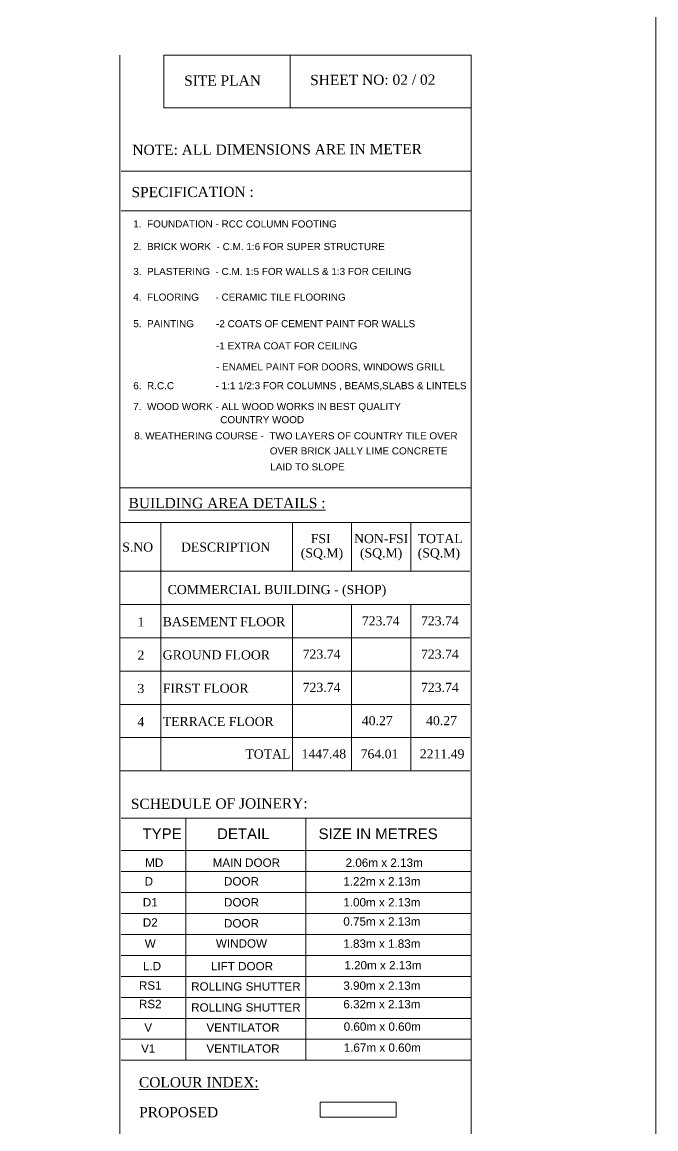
# Model space of a CAD drawing. Header units: metres. Extents: x -1561199 to -1560810, y 43748 to 43956.
# Drawn here: x -1560852.3 to -1560810.4, y 43806.8 to 43879.8 of the extents above; entities that cross this region are included whole.
import ezdxf
from ezdxf.enums import TextEntityAlignment as Align

# ---------------------------------------------------------------- set-up
doc = ezdxf.new("R2010")
doc.units = ezdxf.units.M
doc.header["$LTSCALE"] = 750
doc.header["$MEASUREMENT"] = 0
doc.layers.get('0').update_dxf_attribs({"lineweight": 5, "plot": 0})
doc.styles.get("Standard").update_dxf_attribs({"font": 'arial.ttf'})
doc.styles.add('style6', font='romantic.ttf')

msp = doc.modelspace()

# ---------------------------------------------------------------- linework, layer by layer
at = {"ltscale": 11}
for p, q in [((-1560845.82937, 43877.67287), (-1560845.82937, 43752.56542)), ((-1560822.63053, 43752.56542), (-1560822.63053, 43852.58928)), ((-1560845.73757, 43827.31843), (-1560822.63053, 43827.31843)), ((-1560841.48277, 43811.32588), (-1560841.48277, 43827.31843)), ((-1560833.5456, 43811.32588), (-1560833.5456, 43827.31843)), ((-1560845.73757, 43825.17624), (-1560822.63053, 43825.17624)), ((-1560845.73757, 43823.7912), (-1560822.63053, 43823.7912)), ((-1560845.73757, 43822.40617), (-1560822.63053, 43822.40617)), ((-1560845.73757, 43821.02113), (-1560822.63053, 43821.02113)), ((-1560845.73757, 43821.02113), (-1560822.63053, 43821.02113)), ((-1560845.73757, 43819.6361), (-1560822.63053, 43819.6361)), ((-1560845.73757, 43818.25106), (-1560822.63053, 43818.25106)), ((-1560845.73757, 43816.86602), (-1560822.63053, 43816.86602)), ((-1560845.73757, 43815.48099), (-1560822.63053, 43815.48099)), ((-1560845.73757, 43814.09595), (-1560822.63053, 43814.09595)), ((-1560845.73757, 43812.71091), (-1560822.63053, 43812.71091)), ((-1560845.73757, 43811.32588), (-1560822.63053, 43811.32588)), ((-1560845.73757, 43811.32588), (-1560822.63053, 43811.32588)), ((-1560832.59924, 43808.56674), (-1560832.59924, 43807.56424)), ((-1560827.58672, 43808.56674), (-1560832.59924, 43808.56674)), ((-1560827.58672, 43807.56424), (-1560827.58672, 43808.56674)), ((-1560832.59924, 43807.56424), (-1560827.58672, 43807.56424))]:
    msp.add_line(p, q, dxfattribs=at)
for p, q in [((-1560834.57852, 43877.67287), (-1560834.57852, 43874.18083)), ((-1560822.63053, 43852.58928), (-1560822.63053, 43877.67287)), ((-1560845.73757, 43870.0203), (-1560822.63053, 43870.0203)), ((-1560845.73757, 43867.40127), (-1560822.63053, 43867.40127)), ((-1560845.82937, 43846.81745), (-1560822.71937, 43846.81745)), ((-1560843.12033, 43846.81745), (-1560843.12033, 43830.42925)), ((-1560834.43382, 43846.81745), (-1560834.43382, 43843.6007)), ((-1560830.529, 43846.81745), (-1560830.529, 43843.6007)), ((-1560826.62419, 43846.81745), (-1560826.62419, 43843.6007)), ((-1560845.82937, 43843.6007), (-1560822.71937, 43843.6007)), ((-1560845.82937, 43841.40546), (-1560822.71937, 43841.40546)), ((-1560834.43382, 43841.40546), (-1560834.43382, 43830.42925)), ((-1560830.529, 43841.40546), (-1560830.529, 43830.42925)), ((-1560826.62419, 43841.40546), (-1560826.62419, 43830.42925)), ((-1560845.82937, 43839.21022), (-1560822.71937, 43839.21022)), ((-1560845.82937, 43837.01498), (-1560822.71937, 43837.01498)), ((-1560845.82937, 43834.81973), (-1560822.71937, 43834.81973)), ((-1560845.82937, 43832.62449), (-1560822.71937, 43832.62449)), ((-1560845.82937, 43830.42925), (-1560822.71937, 43830.42925)), ((-1560845.73757, 43811.32588), (-1560822.63053, 43811.32588))]:
    msp.add_line(p, q)
at = {"color": 3}
msp.add_line((-1560845.82937, 43849.09993), (-1560822.63053, 43849.09993), dxfattribs=at)
for points in [[(-1561199.40878, 43747.52247), (-1560810.4486, 43747.52247), (-1560810.4486, 43937.6892), (-1561199.40878, 43937.6892)], [(-1560822.63053, 43877.67287), (-1560842.91906, 43877.67287), (-1560842.91906, 43874.18083), (-1560822.63053, 43874.18083)]]:
    msp.add_lwpolyline(points, close=True)

# ---------------------------------------------------------------- texts
at = {"style": 'style6'}
for s, p in [('SITE PLAN', (-1560841.58398, 43875.6476)), ('SHEET NO: 02 / 02', (-1560833.26694, 43875.68798)), ('NOTE: ALL DIMENSIONS ARE IN METER', (-1560844.99917, 43871.07527)), ('SPECIFICATION :', (-1560845.05821, 43868.28792)), ('SCHEDULE OF JOINERY:', (-1560845.09759, 43827.9152))]:
    msp.add_text(s, height=0.675, rotation=0.1866007, dxfattribs=at).set_placement(p)
at = {"ltscale": 11}
for s, p in [('1.  FOUNDATION - RCC COLUMN FOOTING', (-1560844.94313, 43866.29256)), ('2.  BRICK WORK  - C.M. 1:6 FOR SUPER STRUCTURE', (-1560844.94313, 43864.7973)), ('3.  PLASTERING  - C.M. 1:5 FOR WALLS & 1:3 FOR CEILING', (-1560844.94313, 43863.15439)), ('4.  FLOORING      - CERAMIC TILE FLOORING', (-1560844.94313, 43861.46264)), ('5.  PAINTING        -2 COATS OF CEMENT PAINT FOR WALLS', (-1560844.94313, 43859.70928)), ('                              -1 EXTRA COAT FOR CEILING ', (-1560844.94313, 43858.24608)), ('                              - ENAMEL PAINT FOR DOORS, WINDOWS GRILL', (-1560844.94313, 43856.85826)), ('6.  R.C.C               - 1:1 1/2:3 FOR COLUMNS , BEAMS,SLABS & LINTELS', (-1560844.94313, 43855.61734)), ('7.  WOOD WORK - ALL WOOD WORKS IN BEST QUALITY', (-1560844.94313, 43854.24051)), ('                                   COUNTRY WOOD', (-1560845.57468, 43853.37203)), ('8. WEATHERING COURSE -  TWO LAYERS OF COUNTRY TILE OVER', (-1560844.87737, 43852.31006)), ('                                                   OVER BRICK JALLY LIME CONCRETE', (-1560845.21548, 43851.31303)), ('                                                   LAID TO SLOPE', (-1560845.19191, 43850.26019))]:
    msp.add_text(s, height=0.4692763, dxfattribs=at).set_placement(p)
at = {"style": 'style6'}
for s, height, p in [('%%UBUILDING AREA DETAILS :', 0.6750864, (-1560845.25077, 43847.7722)), ('S.NO', 0.600077, (-1560845.67181, 43844.89974)), ('DESCRIPTION', 0.6000768, (-1560841.79142, 43844.89974)), ('FSI', 0.600077, (-1560833.22758, 43845.46164)), ('NON-FSI', 0.600077, (-1560830.36796, 43845.46164)), ('TOTAL', 0.600077, (-1560826.16954, 43845.46164)), ('(SQ.M)', 0.600077, (-1560833.88521, 43844.51528)), ('(SQ.M)', 0.600077, (-1560829.9804, 43844.51528)), ('(SQ.M)', 0.600077, (-1560826.16954, 43844.51528)), ('COMMERCIAL BUILDING - (SHOP)', 0.6000768, (-1560842.66921, 43842.09666)), ('1', 0.60008, (-1560844.6645, 43839.95798)), ('BASEMENT FLOOR', 0.6000768, (-1560842.99614, 43839.97706)), ('723.74', 0.600077, (-1560829.85522, 43840.03045)), ('723.74', 0.600077, (-1560825.9504, 43840.03045)), ('2', 0.60008, (-1560844.6645, 43837.76274)), ('GROUND FLOOR', 0.6000768, (-1560842.99614, 43837.78182)), ('723.74', 0.600077, (-1560833.76003, 43837.83521)), ('723.74', 0.600077, (-1560825.9504, 43837.83521)), ('3', 0.60008, (-1560844.6645, 43835.5675)), ('FIRST FLOOR', 0.6000768, (-1560842.99614, 43835.58657)), ('723.74', 0.600077, (-1560833.76003, 43835.63996)), ('723.74', 0.600077, (-1560825.9504, 43835.63996)), ('4', 0.60008, (-1560844.6645, 43833.37226)), ('TERRACE FLOOR', 0.6000768, (-1560842.99614, 43833.39133)), ('40.27', 0.600077, (-1560829.85522, 43833.44472)), ('40.27', 0.600077, (-1560825.61346, 43833.44472)), ('TOTAL', 0.600077, (-1560837.54255, 43831.24301)), ('1447.48', 0.600077, (-1560833.83902, 43831.24948)), ('764.01', 0.600077, (-1560829.9342, 43831.24948)), ('2211.49', 0.600077, (-1560826.02939, 43831.24948)), ('%%uCOLOUR INDEX:', 0.675, (-1560844.56538, 43809.54066)), ('PROPOSED', 0.675, (-1560844.55238, 43807.56424))]:
    msp.add_text(s, height=height, dxfattribs=at).set_placement(p)
at = {"ltscale": 11}
for s, height, p in [('TYPE', 0.708423, (-1560843.03915, 43826.28109)), ('DETAIL', 0.708423, (-1560837.67814, 43826.28109)), ('SIZE IN METRES', 0.7084231, (-1560828.77855, 43826.28109)), ('MD', 0.550996, (-1560843.56044, 43824.37032)), ('MAIN DOOR', 0.550996, (-1560837.47659, 43824.37032)), ('2.06m x 2.13m', 0.5509957, (-1560828.38005, 43824.37032)), ('D', 0.551, (-1560843.91389, 43823.13866)), ('DOOR', 0.550996, (-1560837.79823, 43823.13866)), ('1.22m x 2.13m', 0.5509957, (-1560828.53289, 43823.13866)), ('D1', 0.550996, (-1560843.81917, 43821.75362)), ('DOOR', 0.550996, (-1560837.79823, 43821.75362)), ('1.00m x 2.13m', 0.5509957, (-1560828.53289, 43821.75362)), ('D2', 0.550996, (-1560843.81917, 43820.42815)), ('DOOR', 0.550996, (-1560837.79823, 43820.36859)), ('0.75m x 2.13m', 0.5509957, (-1560828.53289, 43820.49012)), ('W', 0.551, (-1560843.81917, 43819.03772)), ('WINDOW', 0.550996, (-1560837.79823, 43819.03772)), ('1.83m x 1.83m', 0.5509957, (-1560828.53289, 43819.02646)), ('L.D', 0.550996, (-1560843.70279, 43817.54053)), ('LIFT DOOR ', 0.550996, (-1560837.65763, 43817.54053)), ('1.20m x 2.13m', 0.5509957, (-1560828.46658, 43817.60254)), ('RS1', 0.550996, (-1560843.81917, 43816.26764)), ('ROLLING SHUTTER', 0.5509957, (-1560837.5073, 43816.20054)), ('3.90m x 2.13m', 0.5509957, (-1560828.53289, 43816.25639)), ('RS2', 0.550996, (-1560843.81917, 43815.04313)), ('ROLLING SHUTTER', 0.5509957, (-1560837.5073, 43814.8155)), ('6.32m x 2.13m', 0.5509957, (-1560828.53289, 43815.03188)), ('V', 0.551, (-1560843.95551, 43813.4891)), ('VENTILATOR', 0.550996, (-1560837.69966, 43813.4891)), ('0.60m x 0.60m', 0.5509957, (-1560828.50861, 43813.5511)), ('V1', 0.550996, (-1560843.95551, 43812.10406)), ('VENTILATOR', 0.550996, (-1560837.69966, 43812.10406)), ('1.67m x 0.60m', 0.5509957, (-1560828.50861, 43812.16607))]:
    msp.add_text(s, height=height, dxfattribs=at).set_placement(p, align=Align.MIDDLE)

doc.saveas('drawing.dxf')
